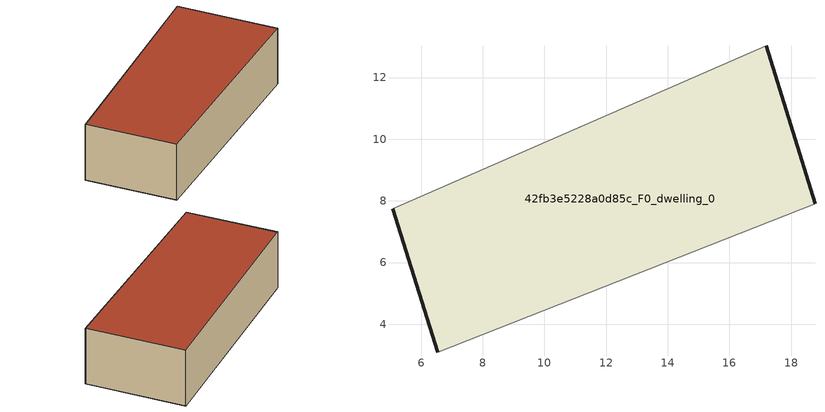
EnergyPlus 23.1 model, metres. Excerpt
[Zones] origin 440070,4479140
42fb3e5228a0d85c_F0_dwelling_0
 floor ground (EU_floor_Construction): 18.78,7.9 17.19,13.03 5.07,7.74 6.54,3.09 z0
 wall outside (EU_wall_Construction): 17.19,13.03 18.78,7.9 / 6.54,3.09 5.07,7.74 z0:3
 wall adiabatic (EU_wall_Construction): 5.07,7.74 17.19,13.03 / 18.78,7.9 6.54,3.09 z0:3
 roof outside (EU_roof_Construction): 17.19,13.03 18.78,7.9 6.54,3.09 5.07,7.74 z3
[Building]
EU S2 Campaign: North Axis=0; Terrain=City; Solar Distribution=FullExterior
[Site:Location]
Madrid: Latitude=40.5; Longitude=-3.5; Time Zone=1; Elevation=609
[SizingPeriod:WeatherFileDays]
AnnualSizingPeriod: Begin Month=1; Begin Day of Month=1; End Month=12; End Day of Month=31; Day of Week for Start Day=Monday; Use Weather File Daylight Saving Period=No; Use Weather File Rain and Snow Indicators=No
[MATERIAL]
EU_InternalMass_Material: Roughness=MediumRough; Thickness=0.1; Conductivity=1; Density=1800; Specific Heat=900; Thermal Absorptance=0.9; Solar Absorptance=0.7; Visible Absorptance=0.7
[MATERIAL:NOMASS] Roughness=MediumRough; Thermal Absorptance=0.9; Solar Absorptance=0.7; Visible Absorptance=0.7
Name | Thermal Resistance
EU_wall_NoMass | 0.461255
EU_roof_NoMass | 0.289352
EU_floor_NoMass | 0.631313
[CONSTRUCTION]
EU_wall_Construction: EU_wall_NoMass
EU_roof_Construction: EU_roof_NoMass
EU_floor_Construction: EU_floor_NoMass
EU_InternalMass_Construction: EU_InternalMass_Material
[ZONE]
42fb3e5228a0d85c_F0_dwelling_0: Type=1; Multiplier=1; Ceiling Height=autocalculate; Volume=201.783; Floor Area=autocalculate; Part of Total Floor Area=Yes
[INTERNALMASS]
42fb3e5228a0d85c_F0_dwelling_0_EU_InternalMass: Construction=EU_InternalMass_Construction; Zone or ZoneList=42fb3e5228a0d85c_F0_dwelling_0; Surface Area=67.2608
[OTHEREQUIPMENT]
EU_Step8_InternalGain_42fb3e5228a0d85c_F0_dwelling_0_f000: Fuel Type=Electricity; Zone or ZoneList or Space or SpaceList=42fb3e5228a0d85c_F0_dwelling_0; Schedule=EU_Step8_GainSchedule_42fb3e5228a0d85c_F0_dwelling_0_f000; Design Level Calculation Method=Watts/Area; Power per Zone Floor Area=1; Fraction Latent=0; Fraction Radiant=0; Fraction Lost=0; Carbon Dioxide Generation Rate=0; EndUse Subcategory=EU_Step8_InternalGains
[ZONEVENTILATION:DESIGNFLOWRATE]
EU_ConstantAir_42fb3e5228a0d85c_F0_dwelling_0: Zone or ZoneList or Space or SpaceList=42fb3e5228a0d85c_F0_dwelling_0; Schedule=EU_AlwaysOn; Design Flow Rate Calculation Method=AirChanges/Hour; Air Changes per Hour=0.64; Ventilation Type=Natural; Fan Pressure Rise=0; Fan Total Efficiency=1; Constant Term Coefficient=1; Temperature Term Coefficient=0; Velocity Term Coefficient=0; Velocity Squared Term Coefficient=0; Minimum Indoor Temperature=-100; Maximum Indoor Temperature=100; Delta Temperature=-100; Minimum Outdoor Temperature=-100; Maximum Outdoor Temperature=100; Maximum Wind Speed=40
[HVACTEMPLATE:THERMOSTAT]
EU_HeatOnly_42fb3e5228a0d85c_F0_dwelling_0: Constant Heating Setpoint=20; Constant Cooling Setpoint=50
[HVACTEMPLATE:ZONE:IDEALLOADSAIRSYSTEM]
42fb3e5228a0d85c_F0_dwelling_0: Template Thermostat=EU_HeatOnly_42fb3e5228a0d85c_F0_dwelling_0; System Availability Schedule=EU_AlwaysOn; Maximum Heating Supply Air Temperature=50; Minimum Cooling Supply Air Temperature=13; Maximum Heating Supply Air Humidity Ratio=0.0156; Minimum Cooling Supply Air Humidity Ratio=0.0077; Heating Limit=NoLimit; Cooling Limit=NoLimit; Heating Availability Schedule=EU_AlwaysOn; Cooling Availability Schedule=EU_CoolingOff; Dehumidification Control Type=ConstantSensibleHeatRatio; Cooling Sensible Heat Ratio=0.7; Dehumidification Setpoint=60; Humidification Control Type=None; Humidification Setpoint=30; Outdoor Air Method=None; Outdoor Air Flow Rate per Person=0.00944; Outdoor Air Flow Rate per Zone Floor Area=0; Outdoor Air Flow Rate per Zone=0; Demand Controlled Ventilation Type=None; Outdoor Air Economizer Type=NoEconomizer; Heat Recovery Type=None; Sensible Heat Recovery Effectiveness=0.7; Latent Heat Recovery Effectiveness=0.65
[SIZING:ZONE]
42fb3e5228a0d85c_F0_dwelling_0: Zone Cooling Design Supply Air Temperature Input Method=SupplyAirTemperature; Zone Cooling Design Supply Air Temperature=13; Zone Heating Design Supply Air Temperature Input Method=SupplyAirTemperature; Zone Heating Design Supply Air Temperature=50; Zone Cooling Design Supply Air Humidity Ratio=0.008; Zone Heating Design Supply Air Humidity Ratio=0.008; Cooling Design Air Flow Method=DesignDay; Cooling Design Air Flow Rate=0; Cooling Minimum Air Flow per Zone Floor Area=0.000762; Cooling Minimum Air Flow=0; Cooling Minimum Air Flow Fraction=0.2; Heating Design Air Flow Method=DesignDay; Heating Design Air Flow Rate=0; Heating Maximum Air Flow per Zone Floor Area=0.002032; Heating Maximum Air Flow=0.141576; Heating Maximum Air Flow Fraction=0.3; Account for Dedicated Outdoor Air System=No; Dedicated Outdoor Air System Control Strategy=NeutralSupplyAir; Dedicated Outdoor Air Low Setpoint Temperature for Design=autosize; Dedicated Outdoor Air High Setpoint Temperature for Design=autosize; Zone Load Sizing Method=Sensible Load Only No Latent Load; Zone Latent Cooling Design Supply Air Humidity Ratio Input Method=HumidityRatioDifference; Zone Cooling Design Supply Air Humidity Ratio Difference=0.005; Zone Latent Heating Design Supply Air Humidity Ratio Input Method=HumidityRatioDifference; Zone Humidification Design Supply Air Humidity Ratio Difference=0.005
[SCHEDULE:CONSTANT]
Name | Hourly Value
EU_AlwaysOn | 1
EU_CoolingOff | 0
[SCHEDULE:FILE]
EU_Step8_GainSchedule_42fb3e5228a0d85c_F0_dwelling_0_f000: File=../../schedules/42fb3e5228a0d85c/42fb3e5228a0d85c_F0_dwelling_0_f000_gain.csv; Column Number=1; Rows to Skip at Top=0; Number of Hours of Data=8760; Column Separator=Comma; Interpolate to Timestep=No; Minutes per Item=60; Adjust Schedule for Daylight Savings=Yes
